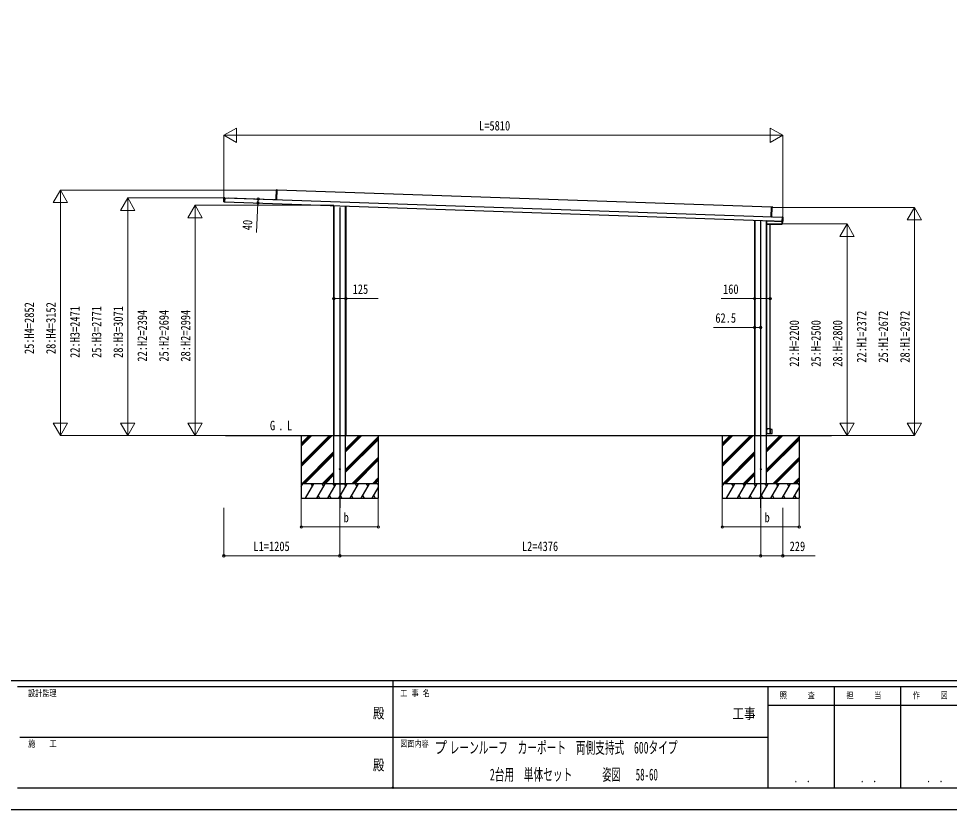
# Model space of a CAD drawing. Units: millimetres, scale not verified. Extents: x -12615 to 12615, y -8910 to 8910.
# Drawn here: x -3904 to 5772, y -8910 to -692 of the extents above; entities that cross this region are included whole.
import ezdxf
from ezdxf.enums import TextEntityAlignment as Align

# ---------------------------------------------------------------- set-up
doc = ezdxf.new("R2010")
doc.units = ezdxf.units.MM
doc.header["$LTSCALE"] = 30
doc.header["$PDMODE"] = 32
doc.header["$PDSIZE"] = 15
for name, color, linetype in [('0-2_USER1', 3, 'Continuous'), ('0-3_YKK_11', 7, 'Continuous'), ('0-4_YKK_11E', 7, 'Continuous'), ('0-5_YKK_12', 2, 'Continuous'), ('0-6_YKK_A1', 4, 'Continuous'), ('0-8_YKK_ZWAK', 7, 'Continuous')]:
    doc.layers.add(name, color=color, linetype=linetype)
doc.layers.add('0-7_YKK_D', color=6, linetype='Continuous', lineweight=18)
doc.styles.add('ＭＳ ゴシック', font='')
doc.styles.get('ＭＳ ゴシック').set_extended_font_data('MS Gothic')

msp = doc.modelspace()

# ---------------------------------------------------------------- linework, layer by layer
at = {"layer": '0-3_YKK_11'}
for p, q in [((3921.2, -2652.98), (-1217.67, -2473.53)), ((-1762.91, -2594.57), (4031.74, -2796.93)), ((-1761.51, -2554.6), (4033.13, -2756.95)), ((-1252.14, -2572.38), (-1252.12, -2571.68)), ((-1252.12, -2571.68), (-1252.1, -2571.18)), ((-1252.1, -2571.18), (-1227.42, -2572.05)), ((-1227.62, -2572.04), (-1227.1, -2571.56)), ((-1227.1, -2571.56), (-1226.82, -2563.55)), ((-1221.15, -2572.77), (-1221.14, -2572.74)), ((-627.44, -2634.22), (-627.44, -5025)), ((-626.24, -5025), (-626.24, -2634.27)), ((-625.84, -5525), (-625.84, -2634.28)), ((-504.04, -5525), (-504.04, -2638.53)), ((-503.64, -2638.55), (-503.64, -5025)), ((-502.44, -2638.59), (-502.44, -5025)), ((3923.71, -2752.97), (3927.27, -2651.03)), ((3748.36, -2787.03), (3748.36, -5025)), ((3749.56, -5025), (3749.56, -2787.07)), ((3749.96, -5525), (3749.96, -2787.09)), ((3869.76, -2827.26), (3869.76, -2793.78)), ((3870.06, -2793.48), (3870.44, -2793.49)), ((3870.26, -2791.29), (3870.26, -2793.28)), ((3870.45, -2793.49), (4033.25, -2799.18)), ((4031.69, -2798.31), (4031.69, -2798.31)), ((4031.69, -2798.31), (4032.89, -2798.36)), ((4032.89, -2798.36), (4032.89, -2798.36)), ((4033.19, -2798.37), (4033.16, -2799.16)), ((4033.18, -2755.56), (4033.18, -2755.56)), ((4033.18, -2755.56), (4034.38, -2755.6)), ((4033.49, -2798.49), (4039.18, -2798.69)), ((4034.97, -2827.27), (4035.94, -2799.57)), ((4034.99, -2755.51), (4040.68, -2755.71)), ((4041.16, -2756.23), (4039.7, -2798.21)), ((4034.67, -2827.56), (3870.06, -2827.56)), ((3871.76, -5525), (3871.76, -2827.56)), ((3872.16, -2828), (3872.16, -4950.5)), ((3905.88, -2827.56), (3905.76, -2827.8)), ((3905.76, -2828), (3905.76, -2827.8)), ((-626.54, -5025), (-626.24, -5025)), ((3749.26, -5025), (3749.56, -5025)), ((3873.03, -4950.5), (3873.23, -4950.5)), ((3909.66, -5004.7), (3909.66, -4981.7)), ((3909.66, -5004.7), (3909.96, -5005)), ((3911.28, -4960.35), (3910.97, -4960.05)), ((3910.97, -5003.35), (3911.27, -5003.05))]:
    msp.add_line(p, q, dxfattribs=at)
for points in [[(-1221.16, -2573.47), (-1221.14, -2572.74), (-1217.6, -2471.33), (-1217.58, -2470.83), (-1223.59, -2470.99), (-1226.82, -2563.55)], [(-1725.73, -2555.85), (-1725.72, -2555.55), (-1725.7, -2554.95), (-1725.69, -2554.65), (-1256.1, -2571.05), (-1256.11, -2571.34), (-1256.13, -2571.94), (-1256.14, -2572.24)], [(3917.71, -2752.92), (3917.72, -2752.42), (3921.28, -2650.48), (3921.3, -2649.98), (3934.95, -2651.3)], [(4033.18, -2755.56), (4033.17, -2755.91), (4033.15, -2756.41), (4031.72, -2797.47), (4031.7, -2797.96), (4031.69, -2798.31)], [(4033.08, -2798.36), (4033.05, -2799.17), (4035.27, -2799.25), (4035.65, -2799.26)], [(3871.76, -4950.5), (3872.16, -4950.5), (3872.46, -4950.5), (3873.03, -4950.5), (3872.73, -4950.8), (3872.46, -4981.7), (3872.66, -5005), (3873.16, -5005), (3908.36, -5005), (3909.96, -5005), (3910.46, -5005), (3910.96, -5005), (3911.16, -4981.7), (3910.89, -4950.5), (3910.39, -4950.5), (3909.96, -4950.5), (3908.36, -4950.5), (3908.36, -2828), (3907.86, -2828), (3872.46, -2828), (3872.16, -2828), (3871.76, -2828)], [(3879.13, -2827.56), (3879.26, -2827.8), (3879.26, -2828)], [(-627.44, -5025), (-627.14, -5025), (-626.54, -5025)], [(-625.84, -5025), (-625.94, -5025), (-626.24, -5025)], [(-502.44, -5025), (-502.74, -5025), (-503.34, -5025), (-503.64, -5025), (-503.94, -5025), (-504.04, -5025)], [(3748.36, -5025), (3748.66, -5025), (3749.26, -5025)], [(3749.96, -5025), (3749.86, -5025), (3749.56, -5025)], [(3873.23, -4950.5), (3908.66, -4950.5), (3908.66, -4981.7), (3908.66, -5004.7), (3908.36, -5005)], [(3909.66, -4981.7), (3909.66, -4950.8), (3909.96, -4950.5)], [(3911.27, -5003.05), (3931.16, -5002.7), (3931.16, -4960.7), (3911.27, -4960.35)]]:
    msp.add_lwpolyline(points, dxfattribs=at)
msp.add_lwpolyline([(-1761.48, -2553.6), (-1762.94, -2595.57), (-1762.96, -2596.07), (-1770.94, -2595.3), (-1769.47, -2553.31), (-1761.46, -2553.1)], close=True, dxfattribs=at)
for centre, radius, start, end in [((4032.87, -2802.06), 3.71, 81.82188, 89.76035), ((4034.62, -2751.6), 4.01, 266.55184, 273.90119)]:
    msp.add_arc(centre, radius, start, end, dxfattribs=at)
for centre, major_axis, ratio, start_param, end_param in [((3870.06, -2793.78), (-0.3, 0.01), 0.998133, 4.7490956, 6.3180268), ((3870.06, -2793.28), (-0.2, 0.007), 0.998133, 1.607503, 3.1764341), ((4033.5, -2798.19), (-0.01, -0.3), 0.998135, 5.4691958, 6.2831853), ((4034.98, -2755.81), (-0.01, -0.3), 0.998135, 3.1415927, 3.9545103), ((4035.64, -2799.56), (0.3, -0.01), 0.998135, 0, 1.5707963), ((4039.2, -2798.19), (0.342, -0.367), 0.99628, 5.4996506, 7.06672), ((4040.66, -2756.21), (0.367, 0.342), 0.99628, 5.4996506, 7.06672), ((3870.06, -2827.26), (0.213, 0.213), 0.99628, 2.358058, 3.9251274), ((4034.67, -2827.26), (-0.209, 0.217), 0.996405, 2.3754474, 3.9077379)]:
    msp.add_ellipse(centre, major_axis=major_axis, ratio=ratio, start_param=start_param, end_param=end_param, dxfattribs=at)
at = {"layer": '0-4_YKK_11E'}
for p, q in [((-1217.6, -2471.33), (-1223.13, -2471.47)), ((-1770.45, -2594.85), (-1762.94, -2595.57)), ((-1761.48, -2553.6), (-1769.02, -2553.79)), ((-1252.12, -2571.68), (-1221.15, -2572.77)), ((-1227.42, -2572.05), (-1227.21, -2571.93)), ((3926.8, -2651.01), (3921.28, -2650.48)), ((3869.76, -2793.78), (3870.14, -2793.79)), ((3870.44, -2793.49), (3870.14, -2793.79)), ((3870.14, -2793.79), (3870.45, -2793.49)), ((3870.61, -2791.3), (3870.61, -2793.29)), ((3917.72, -2752.42), (3923.24, -2752.95)), ((4031.69, -2798.31), (4032.89, -2798.36)), ((4031.72, -2797.47), (4038.76, -2797.71)), ((4033.06, -2798.97), (4032.76, -2798.96)), ((4040.19, -2756.66), (4033.15, -2756.41)), ((4034.38, -2755.6), (4033.18, -2755.56)), ((4033.49, -2798.41), (4033.49, -2798.49)), ((4034.38, -2755.6), (4034.38, -2755.6)), ((4034.98, -2755.59), (4034.99, -2755.51)), ((4038.76, -2797.71), (4040.19, -2756.66))]:
    msp.add_line(p, q, dxfattribs=at)
for points in [[(-1226.82, -2563.55), (-1226.35, -2563.56), (-1223.13, -2471.47), (-1223.6, -2471.46)], [(-1770.92, -2594.83), (-1770.45, -2594.85), (-1769.02, -2553.79), (-1769.49, -2553.78)], [(-1227.1, -2571.56), (-1226.63, -2571.57), (-1226.35, -2563.56)], [(3934.95, -2651.3), (3926.8, -2651.01), (3923.24, -2752.95), (3923.71, -2752.97)], [(3870.14, -2793.79), (3870.14, -2826.88), (3869.76, -2827.26)], [(3870.14, -2793.79), (3870.44, -2793.79), (3870.45, -2793.49)], [(3870.44, -2793.49), (3870.45, -2793.49), (3870.14, -2793.79)], [(3870.26, -2793.28), (3870.61, -2793.29), (3870.91, -2793.29), (3870.91, -2791.31)], [(3870.61, -2793.3), (3870.91, -2793.31), (4032.76, -2798.96), (4032.78, -2798.35)], [(4039.18, -2798.69), (4038.74, -2798.21), (4031.7, -2797.96)], [(4040.68, -2755.71), (4040.21, -2756.16), (4040.19, -2756.66), (4040.69, -2756.67), (4040.21, -2756.16), (4033.17, -2755.91)], [(4033.4, -2798.4), (4033.43, -2798.41), (4033.49, -2798.41)], [(4035.94, -2799.57), (4035.56, -2799.56), (4035.26, -2799.55), (4035.27, -2799.25), (4035.56, -2799.56), (4034.6, -2826.89), (4034.97, -2827.27)], [(4034.88, -2755.6), (4034.92, -2755.59), (4034.98, -2755.59)], [(4039.7, -2798.21), (4039.25, -2797.73), (4040.69, -2756.67), (4041.16, -2756.23)], [(3870.06, -2827.56), (3870.44, -2827.18), (4034.3, -2827.18), (4034.3, -2826.88), (4034.6, -2826.89), (4034.3, -2827.18), (4034.67, -2827.56)], [(3882.26, -2828), (3882.26, -2827.8), (3879.26, -2827.8)], [(3902.76, -2827.56), (3902.76, -2827.8), (3882.26, -2827.8), (3882.26, -2827.56)], [(3905.76, -2827.8), (3902.76, -2827.8), (3902.76, -2828)]]:
    msp.add_lwpolyline(points, dxfattribs=at)
for points in [[(4035.26, -2799.55), (3870.44, -2793.79), (3870.44, -2826.88), (3870.44, -2827.18), (3870.14, -2826.88), (3870.44, -2826.88), (4034.3, -2826.88)], [(4039.25, -2797.73), (4038.76, -2797.71), (4038.74, -2798.21)]]:
    msp.add_lwpolyline(points, close=True, dxfattribs=at)
for centre, radius, start, end in [((-1221.07, -2471.29), 2.07, 171.06854, 184.93146), ((-1768.41, -2595.17), 2.07, 171.06854, 184.93146), ((-1766.96, -2553.62), 2.07, 171.06854, 184.93146), ((-1227.6, -2571.27), 0.765, 269.05171, 301.0406), ((-1224.53, -2556.78), 15.54, 259.3054, 261.87346), ((-1226.9, -2573.75), 1.85, 83.82294, 99.58333), ((-1229.87, -2571.69), 3.17, 351.51431, 355.97407), ((-1227.63, -2571.54), 1, 337.89786, 358), ((3924.76, -2650.69), 2.07, 351.06854, 4.93146)]:
    msp.add_arc(centre, radius, start, end, dxfattribs=at)
for centre, major_axis, ratio, start_param, end_param in [((-1234.22, -2572.31), (13.07, -0.46), 0.038227, 0, 0.962078), ((-1234.2, -2572.31), (13.07, -0.46), 0.061163, 0.0374041, 0.962078), ((3870.14, -2793.29), (0, 0.5), 0.061125, 3.1027435, 3.1394501), ((3870.44, -2793.29), (0.007, 0.2), 0.854479, 3.1782993, 4.712389), ((3870.44, -2793.29), (0.47, -0.016), 0.425228, 4.7490956, 6.2831853), ((3870.44, -2793.29), (-0.011, 0.2), 0.151815, 3.0913179, 3.1280246), ((3870.41, -2793.29), (0.201, -0.007), 0.992577, 6.2831853, 6.3180268), ((3870.41, -2793.29), (-0.501, 0.017), 0.998133, 3.1415927, 3.1764341), ((3923.21, -2752.95), (-0.013, 0.504), 0.060033, 4.3753319, 4.7012916), ((4033.26, -2798.98), (0.5, -0.017), 0.4, 3.1415927, 4.712389), ((4032.89, -2798.39), (0.6, -0.021), 0.061163, 6.2831853, 7.8539816), ((4034.38, -2755.57), (0.6, -0.021), 0.061163, 4.712389, 6.2831853)]:
    msp.add_ellipse(centre, major_axis=major_axis, ratio=ratio, start_param=start_param, end_param=end_param, dxfattribs=at)
at = {"layer": '0-5_YKK_12'}
for p, q in [((-564.94, -2656.2), (-564.94, -5775)), ((3810.86, -5775), (3810.86, -2786.01))]:
    msp.add_line(p, q, dxfattribs=at)
at = {"layer": '0-6_YKK_A1'}
for p, q in [((-1752.43, -5025), (4545.98, -5025)), ((-964.94, -5025), (-964.94, -5675)), ((-964.94, -5318.98), (-670.96, -5025)), ((-964.94, -5333.12), (-656.82, -5025)), ((-964.94, -5347.26), (-642.68, -5025)), ((-964.94, -5106.85), (-883.1, -5025)), ((-964.94, -5120.99), (-868.95, -5025)), ((-964.94, -5135.13), (-854.81, -5025)), ((-504.04, -5194.73), (-334.31, -5025)), ((-504.04, -5180.59), (-348.45, -5025)), ((-504.04, -5166.45), (-362.59, -5025)), ((-164.94, -5025), (-164.94, -5675)), ((3410.86, -5025), (3410.86, -5675)), ((3410.86, -5318.98), (3704.84, -5025)), ((3410.86, -5333.12), (3718.98, -5025)), ((3410.86, -5347.26), (3733.12, -5025)), ((3410.86, -5106.85), (3492.7, -5025)), ((3410.86, -5120.99), (3506.85, -5025)), ((3410.86, -5135.13), (3520.99, -5025)), ((3871.76, -5194.73), (4041.49, -5025)), ((3871.76, -5180.59), (4027.35, -5025)), ((3871.76, -5166.45), (4013.21, -5025)), ((4210.86, -5025), (4210.86, -5675)), ((-504.04, -5378.58), (-164.94, -5039.48)), ((-504.04, -5392.72), (-164.94, -5053.62)), ((-504.04, -5406.86), (-164.94, -5067.76)), ((3871.76, -5378.58), (4210.86, -5039.48)), ((3871.76, -5392.72), (4210.86, -5053.62)), ((3871.76, -5406.86), (4210.86, -5067.76)), ((-958.83, -5525), (-625.84, -5192.01)), ((-944.69, -5525), (-625.84, -5206.15)), ((-930.55, -5525), (-625.84, -5220.3)), ((3416.97, -5525), (3749.96, -5192.01)), ((3431.11, -5525), (3749.96, -5206.15)), ((3445.25, -5525), (3749.96, -5220.3)), ((-438.33, -5525), (-164.94, -5251.61)), ((-424.19, -5525), (-164.94, -5265.75)), ((-410.05, -5525), (-164.94, -5279.9)), ((3937.47, -5525), (4210.86, -5251.61)), ((3951.61, -5525), (4210.86, -5265.75)), ((3965.75, -5525), (4210.86, -5279.9)), ((-746.7, -5525), (-625.84, -5404.14)), ((-732.56, -5525), (-625.84, -5418.28)), ((3629.1, -5525), (3749.96, -5404.14)), ((3643.24, -5525), (3749.96, -5418.28)), ((-718.41, -5525), (-625.84, -5432.43)), ((-226.2, -5525), (-164.94, -5463.74)), ((-212.06, -5525), (-164.94, -5477.88)), ((-197.92, -5525), (-164.94, -5492.03)), ((3657.39, -5525), (3749.96, -5432.43)), ((4149.6, -5525), (4210.86, -5463.74)), ((4163.74, -5525), (4210.86, -5477.88)), ((4177.88, -5525), (4210.86, -5492.03)), ((-164.94, -5525), (-964.94, -5525)), ((-964.94, -5553.94), (-948.23, -5525)), ((-963.23, -5550.98), (-964.94, -5548.02)), ((-920.4, -5675), (-833.79, -5525)), ((-848.79, -5550.98), (-863.8, -5525)), ((-804.92, -5675), (-718.32, -5525)), ((-733.32, -5550.98), (-748.32, -5525)), ((-689.45, -5675), (-602.85, -5525)), ((-617.85, -5550.98), (-632.85, -5525)), ((-625.84, -5525), (-504.04, -5525)), ((-573.98, -5675), (-487.38, -5525)), ((-502.38, -5550.98), (-517.38, -5525)), ((-458.51, -5675), (-371.91, -5525)), ((-386.91, -5550.98), (-401.91, -5525)), ((-343.04, -5675), (-256.44, -5525)), ((-271.44, -5550.98), (-286.44, -5525)), ((-227.57, -5675), (-164.94, -5566.52)), ((-164.94, -5535.45), (-170.97, -5525)), ((4210.86, -5525), (3410.86, -5525)), ((3410.86, -5553.94), (3427.57, -5525)), ((3412.57, -5550.98), (3410.86, -5548.02)), ((3455.4, -5675), (3542.01, -5525)), ((3527.01, -5550.98), (3512, -5525)), ((3570.88, -5675), (3657.48, -5525)), ((3642.48, -5550.98), (3627.48, -5525)), ((3686.35, -5675), (3772.95, -5525)), ((3757.95, -5550.98), (3742.95, -5525)), ((3801.82, -5675), (3888.42, -5525)), ((3873.42, -5550.98), (3858.42, -5525)), ((3917.29, -5675), (4003.89, -5525)), ((3988.89, -5550.98), (3973.89, -5525)), ((4032.76, -5675), (4119.36, -5525)), ((4104.36, -5550.98), (4089.36, -5525)), ((4148.23, -5675), (4210.86, -5566.52)), ((4210.86, -5535.45), (4204.83, -5525)), ((-964.94, -5675), (-164.94, -5675)), ((-789.93, -5649.02), (-774.93, -5675)), ((-674.45, -5649.02), (-659.45, -5675)), ((-558.98, -5649.02), (-543.99, -5675)), ((-443.51, -5649.02), (-428.52, -5675)), ((-328.04, -5649.02), (-313.05, -5675)), ((-212.57, -5649.02), (-197.58, -5675)), ((3410.86, -5675), (4210.86, -5675)), ((3585.87, -5649.02), (3600.87, -5675)), ((3701.35, -5649.02), (3716.35, -5675)), ((3816.82, -5649.02), (3831.81, -5675)), ((3932.29, -5649.02), (3947.28, -5675)), ((4047.76, -5649.02), (4062.75, -5675)), ((4163.23, -5649.02), (4178.22, -5675))]:
    msp.add_line(p, q, dxfattribs=at)
for centre in [(-564.94, -5375), (3810.86, -5375)]:
    msp.add_circle(centre, 5, dxfattribs=at)
at = {"layer": '0-7_YKK_D'}
for p, q in [((-1769.89, -1903.87), (-1639.98, -1828.87)), ((-1639.98, -1978.87), (-1639.98, -1828.87)), ((4040.11, -1903.87), (3910.21, -1828.87)), ((3910.21, -1828.87), (3910.21, -1978.87)), ((-1769.89, -2592.84), (-1769.89, -1902.87)), ((-1769.89, -1903.87), (-1639.98, -1978.87)), ((-1769.89, -1903.87), (-1510.08, -1903.87)), ((-1619.89, -1903.87), (3890.11, -1903.87)), ((4040.11, -1903.87), (3780.31, -1903.87)), ((4040.11, -1903.87), (3910.21, -1978.87)), ((4040.11, -2756.68), (4040.11, -1902.87)), ((-3469.9, -2473.42), (-3544.9, -2603.33)), ((-1221.67, -2473.42), (-3470.9, -2473.42)), ((-3469.9, -2473.42), (-3394.9, -2603.33)), ((-3469.9, -2473.42), (-3469.9, -2733.23)), ((-3544.9, -2603.33), (-3394.9, -2603.33)), ((-2769.9, -2554.37), (-2844.9, -2684.27)), ((-1769.03, -2554.37), (-2770.9, -2554.37)), ((-2769.9, -2554.37), (-2694.9, -2684.27)), ((-2769.9, -2554.37), (-2769.9, -2814.18)), ((-3469.9, -2623.42), (-3469.9, -4875)), ((-2844.9, -2684.27), (-2694.9, -2684.27)), ((-2769.9, -2704.37), (-2769.9, -4875)), ((-2069.9, -2631.27), (-2144.9, -2761.18)), ((-626.84, -2631.27), (-2070.9, -2631.27)), ((-2069.9, -2631.27), (-1994.9, -2761.18)), ((-2069.9, -2631.27), (-2069.9, -2891.08)), ((3925.19, -2653.08), (5409.36, -2653.08)), ((5408.36, -2653.08), (5333.36, -2782.99)), ((5408.36, -2653.08), (5483.36, -2782.99)), ((5408.36, -2653.08), (5408.36, -2912.89)), ((-2144.9, -2761.18), (-1994.9, -2761.18)), ((-2069.9, -2781.27), (-2069.9, -4875)), ((5333.36, -2782.99), (5483.36, -2782.99)), ((5408.36, -2803.08), (5408.36, -4875)), ((4033.26, -2825), (4709.36, -2825)), ((4708.36, -2825), (4633.36, -2954.9)), ((4708.36, -2825), (4783.36, -2954.9)), ((4708.36, -2825), (4708.36, -3084.81)), ((4633.36, -2954.9), (4783.36, -2954.9)), ((4708.36, -4875), (4708.36, -2975)), ((3748.36, -3919.26), (3748.36, -3900.99)), ((3810.86, -3919.26), (3810.86, -3900.99)), ((-3469.9, -5025), (-3469.9, -4765.19)), ((-2769.9, -5025), (-2769.9, -4765.19)), ((-2069.9, -5025), (-2069.9, -4765.19)), ((4708.36, -5025), (4708.36, -4765.19)), ((5408.36, -5025), (5408.36, -4765.19)), ((-3469.9, -5025), (-3544.9, -4895.1)), ((-3394.9, -4895.1), (-3544.9, -4895.1)), ((-3469.9, -5025), (-3394.9, -4895.1)), ((-2769.9, -5025), (-2844.9, -4895.1)), ((-2694.9, -4895.1), (-2844.9, -4895.1)), ((-2769.9, -5025), (-2694.9, -4895.1)), ((-2069.9, -5025), (-2144.9, -4895.1)), ((-1994.9, -4895.1), (-2144.9, -4895.1)), ((-2069.9, -5025), (-1994.9, -4895.1)), ((4708.36, -5025), (4633.36, -4895.1)), ((4783.36, -4895.1), (4633.36, -4895.1)), ((4708.36, -5025), (4783.36, -4895.1)), ((5408.36, -5025), (5333.36, -4895.1)), ((5483.36, -4895.1), (5333.36, -4895.1)), ((5408.36, -5025), (5483.36, -4895.1)), ((-1753.43, -5025), (-3470.9, -5025)), ((-1753.43, -5025), (-2770.9, -5025)), ((-1753.43, -5025), (-2070.9, -5025)), ((4243.56, -5025), (4709.36, -5025)), ((4243.56, -5025), (5409.36, -5025)), ((-964.94, -5676), (-964.94, -5976)), ((-164.94, -5676), (-164.94, -5976)), ((3410.86, -5676), (3410.86, -5976)), ((4210.86, -5676), (4210.86, -5976)), ((-1769.9, -5775.5), (-1769.9, -6276)), ((-564.94, -5776), (-564.94, -6276)), ((-564.94, -5776), (-564.94, -6276)), ((3810.86, -5776), (3810.86, -6276)), ((3810.86, -5777), (3810.86, -6276)), ((4040.11, -5776), (4040.11, -6276)), ((-964.94, -5975), (-164.94, -5975)), ((3410.86, -5975), (4210.86, -5975)), ((-1769.9, -6275), (-564.94, -6275)), ((-564.94, -6275), (3810.86, -6275))]:
    msp.add_line(p, q, dxfattribs=at)
for points in [[(-1413.86, -2566.74), (-1415.77, -2606.69), (-1430.54, -2915.54)], [(-627.44, -3601.99), (-502.44, -3601.99), (-166.64, -3601.99)], [(3908.36, -3601.99), (3748.36, -3601.99), (3398.96, -3601.99)], [(3810.86, -3901.99), (3748.36, -3901.99), (3318.96, -3901.99)], [(3810.86, -6275), (4040.11, -6275), (4375.91, -6275)]]:
    msp.add_lwpolyline(points, dxfattribs=at)
for centre in [(-1415.77, -2606.69), (-1413.86, -2566.74), (-627.44, -3601.99), (-502.44, -3601.99), (3748.36, -3601.99), (3908.36, -3601.99), (3748.36, -3901.99), (3810.86, -3901.99), (-964.94, -5975), (-164.94, -5975), (3410.86, -5975), (4210.86, -5975), (-1769.9, -6275), (-564.94, -6275), (-564.94, -6275), (3810.86, -6275), (3810.86, -6275), (4040.11, -6275)]:
    msp.add_circle(centre, 12.75, dxfattribs=at)
at = {"layer": '0-8_YKK_ZWAK'}
for p, q in [((11685.06, -7575), (-11714.94, -7575)), ((-14.94, -7635), (-3914.94, -7635)), ((-14.94, -7575), (-14.94, -8685)), ((3885.06, -7635), (-14.94, -7635)), ((4575.06, -7635), (4575.06, -8685)), ((5265.06, -7635), (5265.06, -8685)), ((5955.06, -7830), (3885.06, -7830)), ((-3892.44, -8160), (-14.94, -8160)), ((-14.94, -8160), (3885.06, -8160)), ((-3914.94, -8685), (-14.94, -8685)), ((-14.94, -8685), (3885.06, -8685)), ((3885.06, -8685), (5955.06, -8685))]:
    msp.add_line(p, q, dxfattribs=at)
msp.add_lwpolyline([(-12615, -8910), (12615, -8910), (12615, 8910), (-12615, 8910)], close=True, dxfattribs=at)
msp.add_lwpolyline([(5955.06, -7635), (3885.06, -7635), (3885.06, -8685)], dxfattribs=at)
msp.add_point((-14.94, -8685), dxfattribs=at)

# ---------------------------------------------------------------- texts
at = {"layer": '0-2_USER1', "style": 'ＭＳ ゴシック'}
for s, height, width, p in [('G', 98.97, 0.8, (-1291.06, -4999.69)), ('L', 98.97, 0.8, (-1113.74, -4999.69)), ('.', 98.97, 0.8, (-1204.66, -4999.69)), ('プ', 123.2, 0.8, (416.34, -8366.5)), ('レーンルーフ\u3000カーポート\u3000両側支持式\u3000600タイプ', 123.2, 0.6, (577.62, -8366.5)), ('2台用\u3000単体セット\u3000', 123.2, 0.6, (995.16, -8646.5)), ('姿図', 123.2, 0.55, (2164.44, -8646.5)), ('58-60', 123.2, 0.55, (2511.19, -8646.5))]:
    msp.add_text(s, height=height, dxfattribs=dict(at, width=width)).set_placement(p, align=Align.BOTTOM_LEFT)
at = {"layer": '0-7_YKK_D', "style": 'ＭＳ ゴシック', "width": 0.8}
for s, p in [('L=5810', (883.11, -1883.87)), ('125', (-431.44, -3581.99)), ('160', (3418.96, -3581.99)), ('62.5', (3338.96, -3881.99)), ('b', (-525.09, -5955)), ('b', (3850.71, -5955)), ('L1=1205', (-1462.62, -6255)), ('L2=4376', (1327.76, -6255)), ('229', (4111.11, -6255))]:
    msp.add_text(s, height=98.97, dxfattribs=at).set_placement(p, align=Align.BOTTOM_LEFT)
for s, rotation, p in [('40', 87.262, (-1449.56, -2894.61)), ('25:H4=2852', 90, (-3714.9, -4177.61)), ('28:H4=3152', 90, (-3489.9, -4177.61)), ('22:H3=2471', 90, (-3239.9, -4218.08)), ('25:H3=2771', 90, (-3014.9, -4218.08)), ('28:H3=3071', 90, (-2789.9, -4218.08)), ('22:H2=2394', 90, (-2539.9, -4256.54)), ('25:H2=2694', 90, (-2314.9, -4256.54)), ('28:H2=2994', 90, (-2089.9, -4256.54)), ('22:H1=2372', 90, (4938.36, -4267.44)), ('25:H1=2672', 90, (5163.36, -4267.44)), ('28:H1=2972', 90, (5388.36, -4267.44)), ('22:H=2200', 90, (4238.36, -4310.2)), ('25:H=2500', 90, (4463.36, -4310.2)), ('28:H=2800', 90, (4688.36, -4310.2))]:
    msp.add_text(s, height=98.97, rotation=rotation, dxfattribs=at).set_placement(p, align=Align.BOTTOM_LEFT)
at = {"layer": '0-8_YKK_ZWAK', "style": 'ＭＳ ゴシック', "width": 0.8}
for s, height, p in [('設計監理', 65.98, (-3804.94, -7755)), ('工 事 名', 65.98, (63.81, -7755)), ('照     査', 65.98, (4009.26, -7777.5)), ('担     当', 65.98, (4701.66, -7777.5)), ('作     図', 65.98, (5391.66, -7777.5)), ('殿', 110, (-221, -7997.5)), ('工事', 110, (3517, -8002.4)), ('施\u3000\u3000工', 65.98, (-3804.94, -8280)), ('図面内容', 65.98, (63.81, -8280)), ('殿', 110, (-221, -8537.5)), ('． ．', 77.75, (4155, -8653.06)), ('． ．', 77.75, (4845, -8653.06)), ('． ．', 77.75, (5535, -8653.06))]:
    msp.add_text(s, height=height, dxfattribs=at).set_placement(p, align=Align.BOTTOM_LEFT)

doc.saveas('drawing.dxf')
